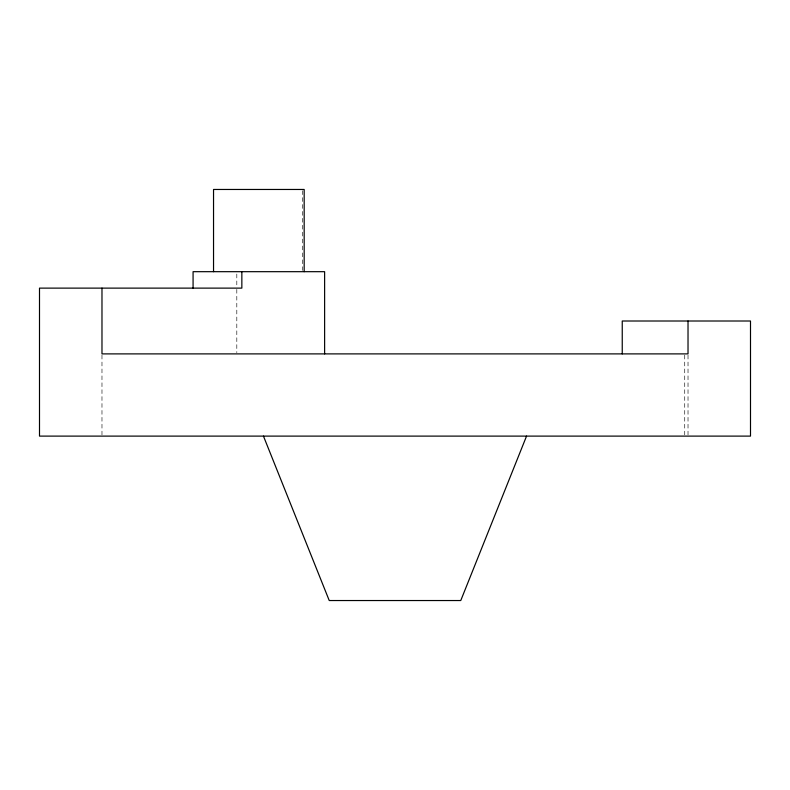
<?xml version="1.0" encoding="UTF-8"?>
<svg xmlns="http://www.w3.org/2000/svg" width="790" height="790" viewBox="0 0 790 790"><rect width="100%" height="100%" fill="white"/><g stroke="black" fill="none" stroke-linecap="round" stroke-linejoin="round"><path stroke-width="0.59" stroke-dasharray="3.95 2.96" d="M688.021 355.115L688.021 434.885M684.732 355.115L684.732 434.885M302.619 190.686L302.619 270.447M236.812 274.021L236.812 286.948M236.812 289.338L236.812 352.676M101.979 355.115L101.979 434.885"/><path stroke-width="1.19" d="M526.545 436.11L460.768 600.538L329.233 600.538L263.455 436.11M688.021 321.007L688.021 353.89L101.979 353.89L101.979 288.123M622.244 353.89L622.244 321.007L750.5 321.007L750.5 436.11L39.5 436.11L39.5 288.123L241.849 288.123L241.849 271.681M324.621 353.89L324.621 271.681L193.076 271.681L193.076 288.123M304.17 271.681L304.17 189.462L213.537 189.462L213.537 271.681"/></g></svg>
